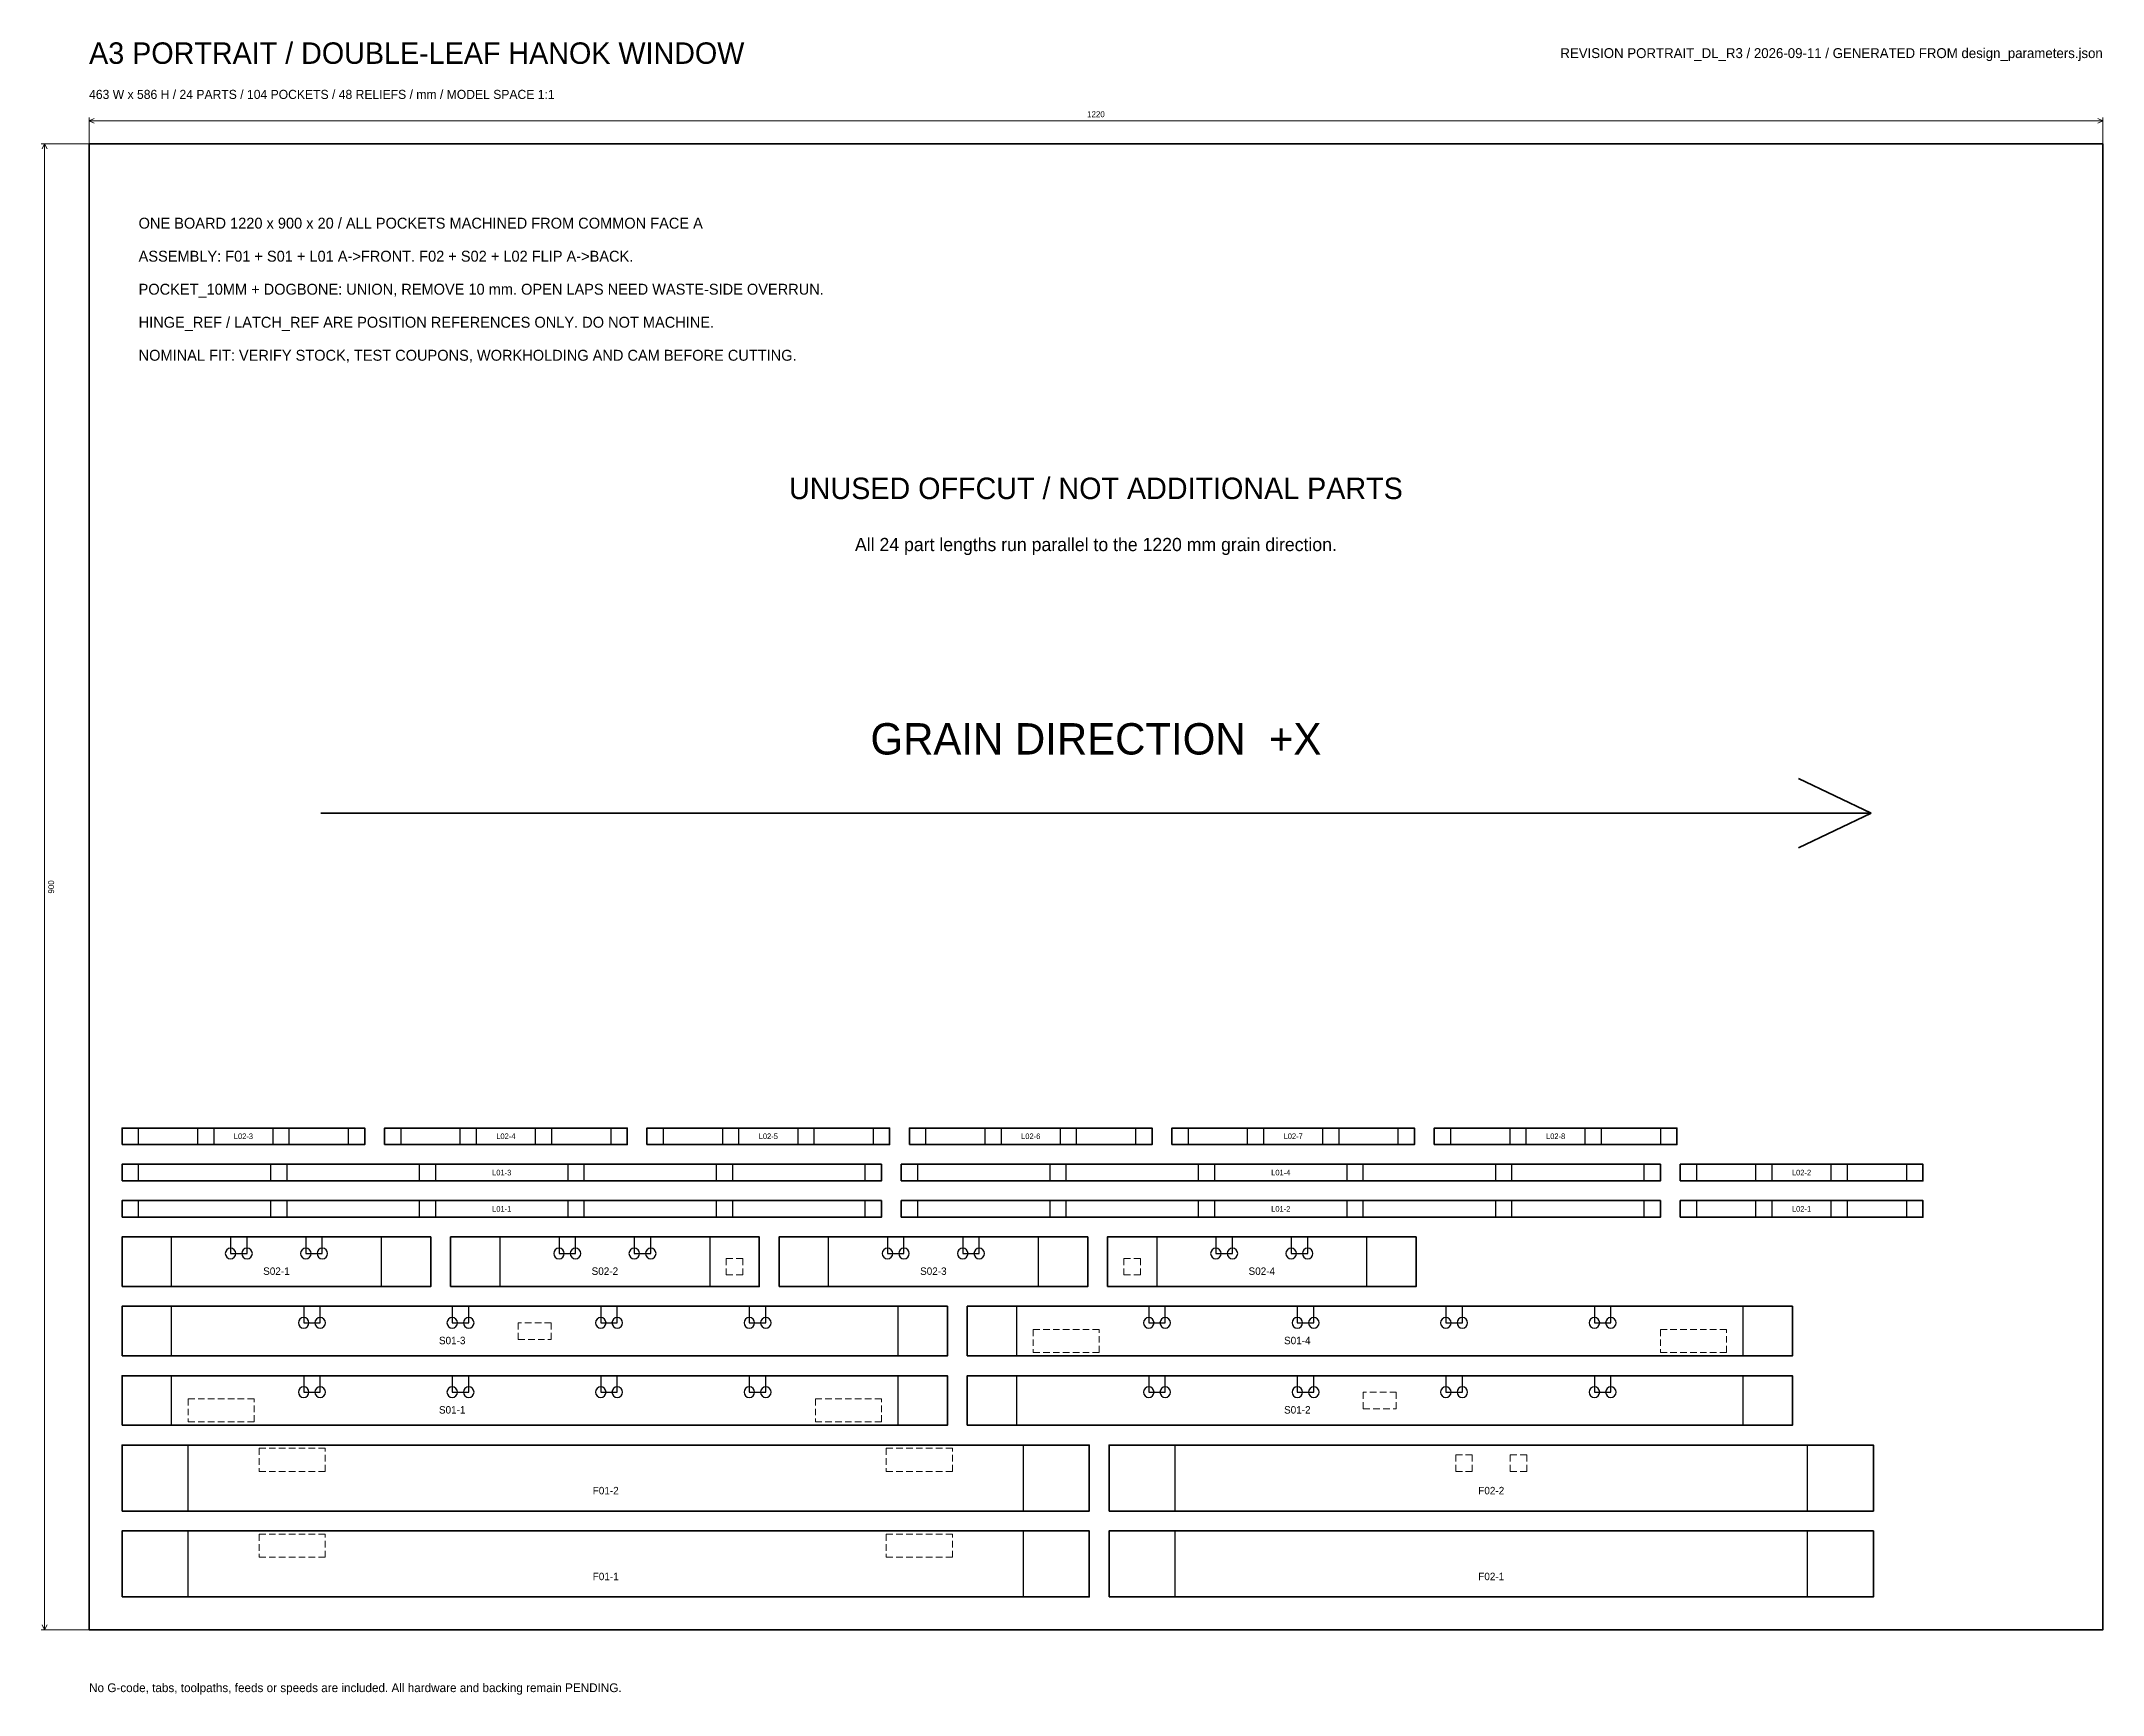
# Model space of a CAD drawing. Header units: millimetres. Extents: x -29 to 2410, y -456 to 962.
# Drawn here: x -29 to 1220, y -39 to 962 of the extents above; entities that cross this region are included whole.
import ezdxf
from ezdxf.enums import TextEntityAlignment as Align

# ---------------------------------------------------------------- set-up
doc = ezdxf.new("R2010")
doc.units = ezdxf.units.MM
doc.linetypes.add('REF_DASH', pattern=[6, 4, -2])
for name, color, linetype, lineweight in [('BOARD_BOUNDARY', 8, 'Continuous', 35), ('CUT_THROUGH', 7, 'Continuous', 35), ('DIMENSIONS', 3, 'Continuous', 18), ('DOGBONE', 6, 'Continuous', 25), ('GRAIN_DIRECTION', 3, 'Continuous', 35), ('HINGE_REF', 4, 'REF_DASH', 18), ('LATCH_REF', 4, 'REF_DASH', 18), ('NOTES', 7, 'Continuous', 18), ('PART_ID', 7, 'Continuous', 18), ('POCKET_10MM', 30, 'Continuous', 25)]:
    doc.layers.add(name, color=color, linetype=linetype, lineweight=lineweight)

msp = doc.modelspace()

# ---------------------------------------------------------------- linework, layer by layer
at = {"layer": 'BOARD_BOUNDARY'}
msp.add_lwpolyline([(0, 0), (1220, 0), (1220, 900), (0, 900)], close=True, dxfattribs=at)
at = {"layer": 'CUT_THROUGH'}
for points in [[(20, 294), (167, 294), (167, 304), (20, 304)], [(179, 294), (326, 294), (326, 304), (179, 304)], [(338, 294), (485, 294), (485, 304), (338, 304)], [(497, 294), (644, 294), (644, 304), (497, 304)], [(656, 294), (803, 294), (803, 304), (656, 304)], [(815, 294), (962, 294), (962, 304), (815, 304)], [(20, 272), (480, 272), (480, 282), (20, 282)], [(492, 272), (952, 272), (952, 282), (492, 282)], [(964, 272), (1111, 272), (1111, 282), (964, 282)], [(20, 250), (480, 250), (480, 260), (20, 260)], [(492, 250), (952, 250), (952, 260), (492, 260)], [(964, 250), (1111, 250), (1111, 260), (964, 260)], [(20, 208), (207, 208), (207, 238), (20, 238)], [(219, 208), (406, 208), (406, 238), (219, 238)], [(418, 208), (605, 208), (605, 238), (418, 238)], [(617, 208), (804, 208), (804, 238), (617, 238)], [(20, 166), (520, 166), (520, 196), (20, 196)], [(532, 166), (1032, 166), (1032, 196), (532, 196)], [(20, 124), (520, 124), (520, 154), (20, 154)], [(532, 124), (1032, 124), (1032, 154), (532, 154)], [(20, 72), (606, 72), (606, 112), (20, 112)], [(618, 72), (1081, 72), (1081, 112), (618, 112)], [(20, 20), (606, 20), (606, 60), (20, 60)], [(618, 20), (1081, 20), (1081, 60), (618, 60)]]:
    msp.add_lwpolyline(points, close=True, dxfattribs=at)
at = {"layer": 'DIMENSIONS'}
for p, q in [((0, 900), (0, 916)), ((0, 914), (3, 915.5)), ((0, 914), (1220, 914)), ((0, 914), (3, 912.5)), ((1220, 914), (1217, 915.5)), ((1220, 914), (1217, 912.5)), ((1220, 900), (1220, 916)), ((0, 900), (-29, 900)), ((-27, 900), (-28.5, 897)), ((-27, 0), (-27, 900)), ((-27, 900), (-25.5, 897)), ((0, 0), (-29, 0)), ((-27, 0), (-28.5, 3)), ((-27, 0), (-25.5, 3))]:
    msp.add_line(p, q, dxfattribs=at)
at = {"layer": 'DOGBONE'}
for points in [[(88.9, 228, 1), (82.5, 228, 1)], [(98.9, 228, 1), (92.5, 228, 1)], [(134.5, 228, 1), (128.1, 228, 1)], [(144.5, 228, 1), (138.1, 228, 1)], [(287.9, 228, 1), (281.5, 228, 1)], [(297.9, 228, 1), (291.5, 228, 1)], [(333.5, 228, 1), (327.1, 228, 1)], [(343.5, 228, 1), (337.1, 228, 1)], [(486.9, 228, 1), (480.5, 228, 1)], [(496.9, 228, 1), (490.5, 228, 1)], [(532.5, 228, 1), (526.1, 228, 1)], [(542.5, 228, 1), (536.1, 228, 1)], [(685.9, 228, 1), (679.5, 228, 1)], [(695.9, 228, 1), (689.5, 228, 1)], [(731.5, 228, 1), (725.1, 228, 1)], [(741.5, 228, 1), (735.1, 228, 1)], [(133.2, 186, 1), (126.8, 186, 1)], [(143.2, 186, 1), (136.8, 186, 1)], [(223.2, 186, 1), (216.8, 186, 1)], [(233.2, 186, 1), (226.8, 186, 1)], [(313.2, 186, 1), (306.8, 186, 1)], [(323.2, 186, 1), (316.8, 186, 1)], [(403.2, 186, 1), (396.8, 186, 1)], [(413.2, 186, 1), (406.8, 186, 1)], [(645.2, 186, 1), (638.8, 186, 1)], [(655.2, 186, 1), (648.8, 186, 1)], [(735.2, 186, 1), (728.8, 186, 1)], [(745.2, 186, 1), (738.8, 186, 1)], [(825.2, 186, 1), (818.8, 186, 1)], [(835.2, 186, 1), (828.8, 186, 1)], [(915.2, 186, 1), (908.8, 186, 1)], [(925.2, 186, 1), (918.8, 186, 1)], [(133.2, 144, 1), (126.8, 144, 1)], [(143.2, 144, 1), (136.8, 144, 1)], [(223.2, 144, 1), (216.8, 144, 1)], [(233.2, 144, 1), (226.8, 144, 1)], [(313.2, 144, 1), (306.8, 144, 1)], [(323.2, 144, 1), (316.8, 144, 1)], [(403.2, 144, 1), (396.8, 144, 1)], [(413.2, 144, 1), (406.8, 144, 1)], [(645.2, 144, 1), (638.8, 144, 1)], [(655.2, 144, 1), (648.8, 144, 1)], [(735.2, 144, 1), (728.8, 144, 1)], [(745.2, 144, 1), (738.8, 144, 1)], [(825.2, 144, 1), (818.8, 144, 1)], [(835.2, 144, 1), (828.8, 144, 1)], [(915.2, 144, 1), (908.8, 144, 1)], [(925.2, 144, 1), (918.8, 144, 1)]]:
    msp.add_lwpolyline(points, format="xyb", close=True, dxfattribs=at)
at = {"layer": 'GRAIN_DIRECTION'}
for p, q in [((1079.7, 494.7), (1035.7, 515.7)), ((140.3, 494.7), (1079.7, 494.7)), ((1079.7, 494.7), (1035.7, 473.7))]:
    msp.add_line(p, q, dxfattribs=at)
at = {"layer": 'HINGE_REF'}
for points in [[(572, 168), (612, 168), (612, 182), (572, 182)], [(952, 168), (992, 168), (992, 182), (952, 182)], [(100, 140), (60, 140), (60, 126), (100, 126)], [(480, 140), (440, 140), (440, 126), (480, 126)], [(103, 96), (143, 96), (143, 110), (103, 110)], [(483, 96), (523, 96), (523, 110), (483, 110)], [(143, 58), (103, 58), (103, 44), (143, 44)], [(523, 58), (483, 58), (483, 44), (523, 44)]]:
    msp.add_lwpolyline(points, close=True, dxfattribs=at)
at = {"layer": 'LATCH_REF'}
for points in [[(396, 225), (396, 215), (386, 215), (386, 225)], [(637, 225), (637, 215), (627, 215), (627, 225)], [(280, 186), (260, 186), (260, 176), (280, 176)], [(772, 134), (792, 134), (792, 144), (772, 144)], [(838, 106), (838, 96), (828, 96), (828, 106)], [(871, 106), (871, 96), (861, 96), (861, 106)]]:
    msp.add_lwpolyline(points, close=True, dxfattribs=at)
at = {"layer": 'POCKET_10MM'}
for points in [[(20, 294), (30, 294), (30, 304), (20, 304)], [(65.7, 294), (75.7, 294), (75.7, 304), (65.7, 304)], [(111.3, 294), (121.3, 294), (121.3, 304), (111.3, 304)], [(157, 294), (167, 294), (167, 304), (157, 304)], [(179, 294), (189, 294), (189, 304), (179, 304)], [(224.7, 294), (234.7, 294), (234.7, 304), (224.7, 304)], [(270.3, 294), (280.3, 294), (280.3, 304), (270.3, 304)], [(316, 294), (326, 294), (326, 304), (316, 304)], [(338, 294), (348, 294), (348, 304), (338, 304)], [(383.7, 294), (393.7, 294), (393.7, 304), (383.7, 304)], [(429.3, 294), (439.3, 294), (439.3, 304), (429.3, 304)], [(475, 294), (485, 294), (485, 304), (475, 304)], [(497, 294), (507, 294), (507, 304), (497, 304)], [(542.7, 294), (552.7, 294), (552.7, 304), (542.7, 304)], [(588.3, 294), (598.3, 294), (598.3, 304), (588.3, 304)], [(634, 294), (644, 294), (644, 304), (634, 304)], [(656, 294), (666, 294), (666, 304), (656, 304)], [(701.7, 294), (711.7, 294), (711.7, 304), (701.7, 304)], [(747.3, 294), (757.3, 294), (757.3, 304), (747.3, 304)], [(793, 294), (803, 294), (803, 304), (793, 304)], [(815, 294), (825, 294), (825, 304), (815, 304)], [(860.7, 294), (870.7, 294), (870.7, 304), (860.7, 304)], [(906.3, 294), (916.3, 294), (916.3, 304), (906.3, 304)], [(952, 294), (962, 294), (962, 304), (952, 304)], [(20, 272), (30, 272), (30, 282), (20, 282)], [(110, 272), (120, 272), (120, 282), (110, 282)], [(200, 272), (210, 272), (210, 282), (200, 282)], [(290, 272), (300, 272), (300, 282), (290, 282)], [(380, 272), (390, 272), (390, 282), (380, 282)], [(470, 272), (480, 272), (480, 282), (470, 282)], [(492, 272), (502, 272), (502, 282), (492, 282)], [(582, 272), (592, 272), (592, 282), (582, 282)], [(672, 272), (682, 272), (682, 282), (672, 282)], [(762, 272), (772, 272), (772, 282), (762, 282)], [(852, 272), (862, 272), (862, 282), (852, 282)], [(942, 272), (952, 272), (952, 282), (942, 282)], [(964, 272), (974, 272), (974, 282), (964, 282)], [(1009.7, 272), (1019.7, 272), (1019.7, 282), (1009.7, 282)], [(1055.3, 272), (1065.3, 272), (1065.3, 282), (1055.3, 282)], [(1101, 272), (1111, 272), (1111, 282), (1101, 282)], [(20, 250), (30, 250), (30, 260), (20, 260)], [(110, 250), (120, 250), (120, 260), (110, 260)], [(200, 250), (210, 250), (210, 260), (200, 260)], [(290, 250), (300, 250), (300, 260), (290, 260)], [(380, 250), (390, 250), (390, 260), (380, 260)], [(470, 250), (480, 250), (480, 260), (470, 260)], [(492, 250), (502, 250), (502, 260), (492, 260)], [(582, 250), (592, 250), (592, 260), (582, 260)], [(672, 250), (682, 250), (682, 260), (672, 260)], [(762, 250), (772, 250), (772, 260), (762, 260)], [(852, 250), (862, 250), (862, 260), (852, 260)], [(942, 250), (952, 250), (952, 260), (942, 260)], [(964, 250), (974, 250), (974, 260), (964, 260)], [(1009.7, 250), (1019.7, 250), (1019.7, 260), (1009.7, 260)], [(1055.3, 250), (1065.3, 250), (1065.3, 260), (1055.3, 260)], [(1101, 250), (1111, 250), (1111, 260), (1101, 260)], [(20, 208), (50, 208), (50, 238), (20, 238)], [(85.7, 228), (95.7, 228), (95.7, 238), (85.7, 238)], [(131.3, 228), (141.3, 228), (141.3, 238), (131.3, 238)], [(177, 208), (207, 208), (207, 238), (177, 238)], [(219, 208), (249, 208), (249, 238), (219, 238)], [(284.7, 228), (294.7, 228), (294.7, 238), (284.7, 238)], [(330.3, 228), (340.3, 228), (340.3, 238), (330.3, 238)], [(376, 208), (406, 208), (406, 238), (376, 238)], [(418, 208), (448, 208), (448, 238), (418, 238)], [(483.7, 228), (493.7, 228), (493.7, 238), (483.7, 238)], [(529.3, 228), (539.3, 228), (539.3, 238), (529.3, 238)], [(575, 208), (605, 208), (605, 238), (575, 238)], [(617, 208), (647, 208), (647, 238), (617, 238)], [(682.7, 228), (692.7, 228), (692.7, 238), (682.7, 238)], [(728.3, 228), (738.3, 228), (738.3, 238), (728.3, 238)], [(774, 208), (804, 208), (804, 238), (774, 238)], [(20, 166), (50, 166), (50, 196), (20, 196)], [(130, 186), (140, 186), (140, 196), (130, 196)], [(220, 186), (230, 186), (230, 196), (220, 196)], [(310, 186), (320, 186), (320, 196), (310, 196)], [(400, 186), (410, 186), (410, 196), (400, 196)], [(490, 166), (520, 166), (520, 196), (490, 196)], [(532, 166), (562, 166), (562, 196), (532, 196)], [(642, 186), (652, 186), (652, 196), (642, 196)], [(732, 186), (742, 186), (742, 196), (732, 196)], [(822, 186), (832, 186), (832, 196), (822, 196)], [(912, 186), (922, 186), (922, 196), (912, 196)], [(1002, 166), (1032, 166), (1032, 196), (1002, 196)], [(20, 124), (50, 124), (50, 154), (20, 154)], [(130, 144), (140, 144), (140, 154), (130, 154)], [(220, 144), (230, 144), (230, 154), (220, 154)], [(310, 144), (320, 144), (320, 154), (310, 154)], [(400, 144), (410, 144), (410, 154), (400, 154)], [(490, 124), (520, 124), (520, 154), (490, 154)], [(532, 124), (562, 124), (562, 154), (532, 154)], [(642, 144), (652, 144), (652, 154), (642, 154)], [(732, 144), (742, 144), (742, 154), (732, 154)], [(822, 144), (832, 144), (832, 154), (822, 154)], [(912, 144), (922, 144), (922, 154), (912, 154)], [(1002, 124), (1032, 124), (1032, 154), (1002, 154)], [(20, 72), (60, 72), (60, 112), (20, 112)], [(566, 72), (606, 72), (606, 112), (566, 112)], [(618, 72), (658, 72), (658, 112), (618, 112)], [(1041, 72), (1081, 72), (1081, 112), (1041, 112)], [(20, 20), (60, 20), (60, 60), (20, 60)], [(566, 20), (606, 20), (606, 60), (566, 60)], [(618, 20), (658, 20), (658, 60), (618, 60)], [(1041, 20), (1081, 20), (1081, 60), (1041, 60)]]:
    msp.add_lwpolyline(points, close=True, dxfattribs=at)

# ---------------------------------------------------------------- texts
at = {"layer": 'DIMENSIONS'}
msp.add_text('1220', height=3.6, dxfattribs=at).set_placement((610, 918), align=Align.MIDDLE_CENTER)
msp.add_text('900', height=3.6, rotation=90, dxfattribs=at).set_placement((-23, 450), align=Align.MIDDLE_CENTER)
at = {"layer": 'GRAIN_DIRECTION'}
msp.add_text('GRAIN DIRECTION  +X', height=19, dxfattribs=at).set_placement((610, 539.7), align=Align.MIDDLE_CENTER)
at = {"layer": 'NOTES'}
for s, height, p in [('A3 PORTRAIT / DOUBLE-LEAF HANOK WINDOW', 13, (0, 955)), ('463 W x 586 H / 24 PARTS / 104 POCKETS / 48 RELIEFS / mm / MODEL SPACE 1:1', 5.5, (0, 930)), ('ONE BOARD 1220 x 900 x 20 / ALL POCKETS MACHINED FROM COMMON FACE A', 6.6, (30, 852)), ('ASSEMBLY: F01 + S01 + L01 A->FRONT. F02 + S02 + L02 FLIP A->BACK.', 6.6, (30, 832)), ('POCKET_10MM + DOGBONE: UNION, REMOVE 10 mm. OPEN LAPS NEED WASTE-SIDE OVERRUN.', 6.6, (30, 812)), ('HINGE_REF / LATCH_REF ARE POSITION REFERENCES ONLY. DO NOT MACHINE.', 6.6, (30, 792)), ('NOMINAL FIT: VERIFY STOCK, TEST COUPONS, WORKHOLDING AND CAM BEFORE CUTTING.', 6.6, (30, 772)), ('No G-code, tabs, toolpaths, feeds or speeds are included. All hardware and backing remain PENDING.', 5.3, (0, -35))]:
    msp.add_text(s, height=height, dxfattribs=at).set_placement(p, align=Align.MIDDLE_LEFT)
msp.add_text('REVISION PORTRAIT_DL_R3 / 2026-09-11 / GENERATED FROM design_parameters.json', height=6, dxfattribs=at).set_placement((1220, 955), align=Align.MIDDLE_RIGHT)
for s, height, p in [('UNUSED OFFCUT / NOT ADDITIONAL PARTS', 13, (610, 691.4)), ('All 24 part lengths run parallel to the 1220 mm grain direction.', 8, (610, 657.4))]:
    msp.add_text(s, height=height, dxfattribs=at).set_placement(p, align=Align.MIDDLE_CENTER)
at = {"layer": 'PART_ID'}
for s, height, p in [('L02-3', 3.4, (93.5, 299)), ('L02-4', 3.4, (252.5, 299)), ('L02-5', 3.4, (411.5, 299)), ('L02-6', 3.4, (570.5, 299)), ('L02-7', 3.4, (729.5, 299)), ('L02-8', 3.4, (888.5, 299)), ('L01-3', 3.4, (250, 277)), ('L01-4', 3.4, (722, 277)), ('L02-2', 3.4, (1037.5, 277)), ('L01-1', 3.4, (250, 255)), ('L01-2', 3.4, (722, 255)), ('L02-1', 3.4, (1037.5, 255)), ('S02-1', 4.5, (113.5, 217.3)), ('S02-2', 4.5, (312.5, 217.3)), ('S02-3', 4.5, (511.5, 217.3)), ('S02-4', 4.5, (710.5, 217.3)), ('S01-3', 4.5, (220, 175.3)), ('S01-4', 4.5, (732, 175.3)), ('S01-1', 4.5, (220, 133.3)), ('S01-2', 4.5, (732, 133.3)), ('F01-2', 4.5, (313, 84.4)), ('F02-2', 4.5, (849.5, 84.4)), ('F01-1', 4.5, (313, 32.4)), ('F02-1', 4.5, (849.5, 32.4))]:
    msp.add_text(s, height=height, dxfattribs=at).set_placement(p, align=Align.MIDDLE_CENTER)

doc.saveas('drawing.dxf')
